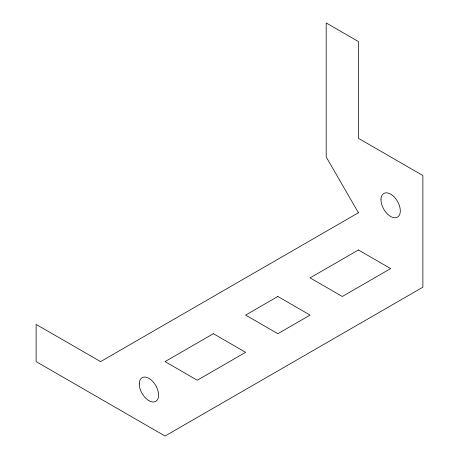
<?xml version="1.0" encoding="UTF-8"?>
<svg xmlns="http://www.w3.org/2000/svg" width="459" height="459" viewBox="0 0 459 459"><rect width="100%" height="100%" fill="white"/><g stroke="black" fill="none" stroke-linecap="round" stroke-linejoin="round"><path stroke-width="0.69" d="M358.422 212.752L100.578 361.617L36.118 324.404L36.118 361.617L165.039 436.05L422.882 287.185L422.882 175.533L358.422 138.32L358.422 41.557L326.188 22.95L326.188 156.926L358.422 212.752M213.383 333.704L165.039 361.617L197.272 380.224L245.617 352.311L213.383 333.704M277.844 296.491L245.617 315.098L277.844 333.704L310.077 315.098L277.844 296.491M358.422 249.966L310.077 277.879L342.305 296.485L390.649 268.578L358.422 249.966M380.981 199.728A13.672 7.895 60 0 0 395.486 217.767A13.672 7.895 60 0 0 395.486 198.431A13.672 7.895 60 0 0 380.981 199.728M139.255 383.948A13.672 7.895 60 0 0 153.759 401.992A13.672 7.895 60 0 0 153.759 382.651A13.672 7.895 60 0 0 139.255 383.948"/></g></svg>
